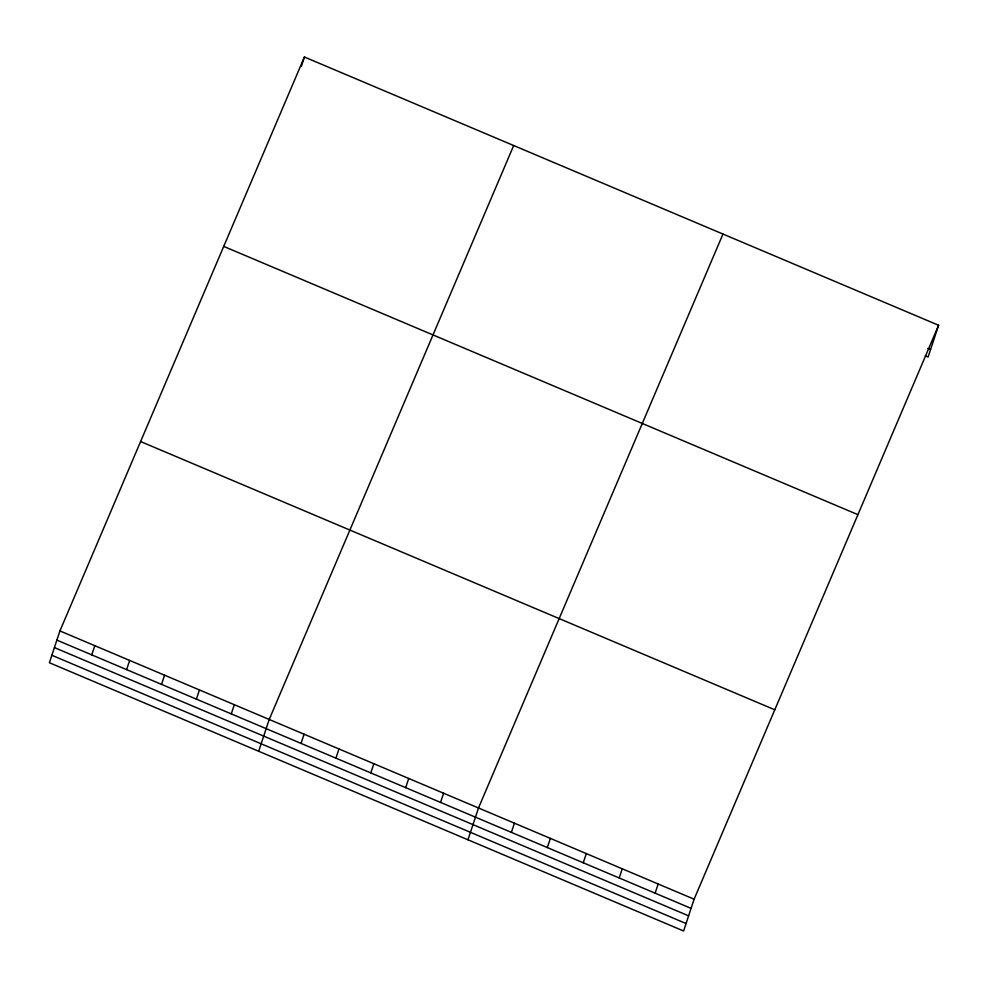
<?xml version="1.0" encoding="UTF-8"?>
<svg xmlns="http://www.w3.org/2000/svg" width="988" height="988" viewBox="0 0 988 988"><rect width="100%" height="100%" fill="white"/><g stroke="black" fill="none" stroke-linecap="round" stroke-linejoin="round"><path stroke-width="1.48" d="M59.922 630.937L49.4 662.738L683.597 930.992L694.107 899.191L938.6 325.262L304.403 57.008L59.922 630.937L694.107 899.191M91.761 654.871L94.799 645.695M301.365 66.196L304.403 57.008M126.637 669.629L129.675 660.441M161.526 684.388L164.564 675.199M196.402 699.134L199.44 689.945M231.278 713.892L234.317 704.703M258.683 751.263L269.205 719.462L513.686 145.532M301.044 743.396L304.082 734.208M335.92 758.154L338.958 748.966M370.809 772.9L373.847 763.724M405.685 787.658L408.723 778.47M440.562 802.417L443.6 793.228M467.966 839.788L478.488 807.986L722.969 234.057M511.389 832.365L514.427 823.189M547.327 847.568L550.365 838.38M583.266 862.771L586.304 853.583M619.204 877.974L622.242 868.785M655.13 893.177L658.169 883.988M938.6 325.262L928.078 357.063L925.324 355.89M927.781 348.431L930.548 349.604M223.72 246.407L857.917 514.662M140.605 441.537L774.79 709.792M56.884 640.125L691.069 908.367M54.414 647.585L688.611 915.839M51.87 655.279L686.067 923.533"/></g></svg>
